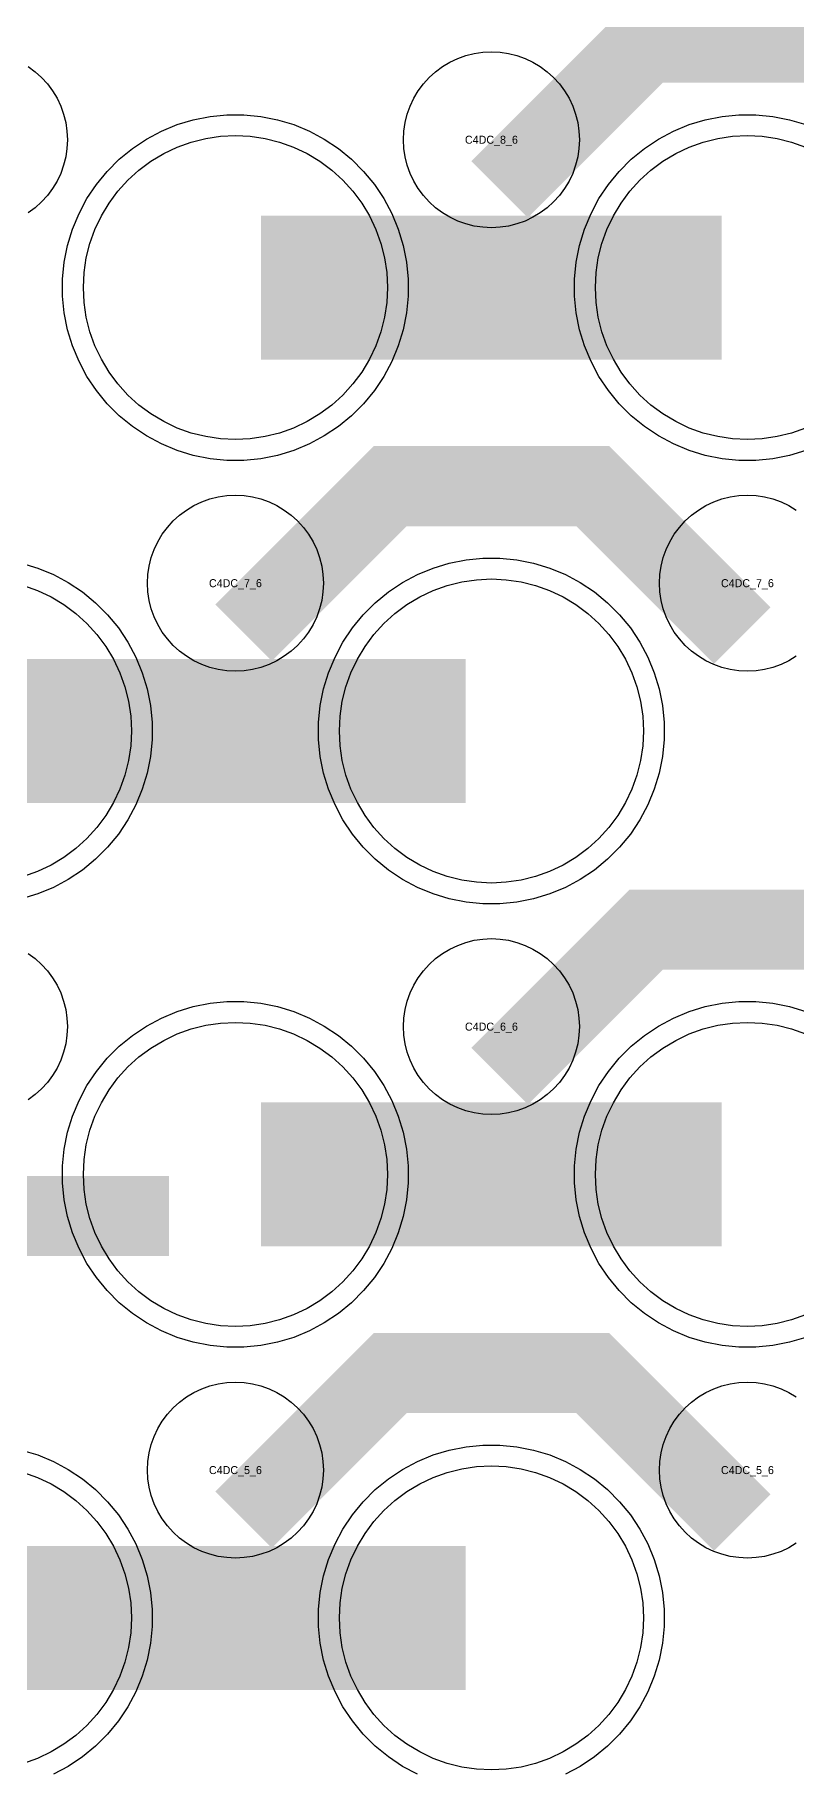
# Model space of a CAD drawing. Extents: x -11880 to 11880, y -14992 to 14992.
# Drawn here: x -10143 to -9905, y -14195 to -13652 of the extents above; entities that cross this region are included whole.
import ezdxf
from ezdxf.enums import TextEntityAlignment as Align

# ---------------------------------------------------------------- set-up
doc = ezdxf.new("R2010")
doc.units = 0
doc.header["$MEASUREMENT"] = 0
for name, color, linetype in [('GDS_775_DT_237', 138, 'CONTINUOUS'), ('RDL1_FS', 34, 'CONTINUOUS'), ('RDL_BS', 160, 'CONTINUOUS')]:
    doc.layers.add(name, color=color, linetype=linetype)

msp = doc.modelspace()

# ---------------------------------------------------------------- linework, layer by layer
at = {"layer": 'RDL1_FS', "color": 241, "true_color": 0xf7abae}
msp.add_lwpolyline([(-10080, -13778.559), (-10084.657, -13778.33), (-10089.268, -13777.646), (-10093.791, -13776.514), (-10098.181, -13774.942), (-10102.395, -13772.95), (-10106.395, -13770.552), (-10110.14, -13767.774), (-10113.594, -13764.644), (-10116.724, -13761.19), (-10119.502, -13757.445), (-10121.9, -13753.445), (-10123.892, -13749.231), (-10125.464, -13744.841), (-10126.596, -13740.318), (-10127.28, -13735.707), (-10127.509, -13731.05), (-10127.28, -13726.393), (-10126.596, -13721.782), (-10125.464, -13717.259), (-10123.892, -13712.869), (-10121.9, -13708.655), (-10119.502, -13704.655), (-10116.724, -13700.91), (-10113.594, -13697.456), (-10110.14, -13694.326), (-10106.395, -13691.548), (-10102.395, -13689.15), (-10098.181, -13687.158), (-10093.791, -13685.586), (-10089.268, -13684.454), (-10084.657, -13683.77), (-10080, -13683.541), (-10075.343, -13683.77), (-10070.732, -13684.454), (-10066.209, -13685.586), (-10061.819, -13687.158), (-10057.605, -13689.15), (-10053.605, -13691.548), (-10049.86, -13694.326), (-10046.406, -13697.456), (-10043.276, -13700.91), (-10040.498, -13704.655), (-10038.1, -13708.655), (-10036.108, -13712.869), (-10034.536, -13717.259), (-10033.404, -13721.782), (-10032.72, -13726.393), (-10032.491, -13731.05), (-10032.72, -13735.707), (-10033.404, -13740.318), (-10034.536, -13744.841), (-10036.108, -13749.231), (-10038.1, -13753.445), (-10040.498, -13757.445), (-10043.276, -13761.19), (-10046.406, -13764.644), (-10049.86, -13767.774), (-10053.605, -13770.552), (-10057.605, -13772.95), (-10061.819, -13774.942), (-10066.209, -13776.514), (-10070.732, -13777.646), (-10075.343, -13778.33)], close=True, dxfattribs=at)
msp.add_lwpolyline([(-9901.819, -13774.942), (-9906.209, -13776.514), (-9910.732, -13777.646), (-9915.343, -13778.33), (-9920, -13778.559), (-9924.657, -13778.33), (-9929.268, -13777.646), (-9933.791, -13776.514), (-9938.181, -13774.942), (-9942.395, -13772.95), (-9946.395, -13770.552), (-9950.14, -13767.774), (-9953.594, -13764.644), (-9956.724, -13761.19), (-9959.502, -13757.445), (-9961.9, -13753.445), (-9963.892, -13749.231), (-9965.464, -13744.841), (-9966.596, -13740.318), (-9967.28, -13735.707), (-9967.509, -13731.05), (-9967.28, -13726.393), (-9966.596, -13721.782), (-9965.464, -13717.259), (-9963.892, -13712.869), (-9961.9, -13708.655), (-9959.502, -13704.655), (-9956.724, -13700.91), (-9953.594, -13697.456), (-9950.14, -13694.326), (-9946.395, -13691.548), (-9942.395, -13689.15), (-9938.181, -13687.158), (-9933.791, -13685.586), (-9929.268, -13684.454), (-9924.657, -13683.77), (-9920, -13683.541), (-9915.343, -13683.77), (-9910.732, -13684.454), (-9906.209, -13685.586), (-9901.819, -13687.158)], dxfattribs=at)
for points in [[(-10071.998, -13731.05, 45, 45, 0), (-9999.998, -13731.05, 45, 45, 0)], [(-9999.998, -13731.05, 45, 45, 0), (-9927.998, -13731.05, 45, 45, 0)]]:
    msp.add_lwpolyline(points, format="xyseb", dxfattribs=at)
at = {"layer": 'RDL1_FS'}
for points in [[(-10146.209, -13824.151), (-10141.819, -13825.723), (-10137.605, -13827.715), (-10133.605, -13830.113), (-10129.86, -13832.891), (-10126.406, -13836.021), (-10123.276, -13839.475), (-10120.498, -13843.22), (-10118.1, -13847.22), (-10116.108, -13851.434), (-10114.536, -13855.824), (-10113.404, -13860.347), (-10112.72, -13864.958), (-10112.491, -13869.615), (-10112.72, -13874.272), (-10113.404, -13878.883), (-10114.536, -13883.406), (-10116.108, -13887.796), (-10118.1, -13892.01), (-10120.498, -13896.01), (-10123.276, -13899.755), (-10126.406, -13903.209), (-10129.86, -13906.339), (-10133.605, -13909.117), (-10137.605, -13911.515), (-10141.819, -13913.507), (-10146.209, -13915.079)], [(-9901.819, -14052.072), (-9906.209, -14053.644), (-9910.732, -14054.776), (-9915.343, -14055.46), (-9920, -14055.689), (-9924.657, -14055.46), (-9929.268, -14054.776), (-9933.791, -14053.644), (-9938.181, -14052.072), (-9942.395, -14050.08), (-9946.395, -14047.682), (-9950.14, -14044.904), (-9953.594, -14041.774), (-9956.724, -14038.32), (-9959.502, -14034.575), (-9961.9, -14030.575), (-9963.892, -14026.361), (-9965.464, -14021.971), (-9966.596, -14017.448), (-9967.28, -14012.837), (-9967.509, -14008.18), (-9967.28, -14003.523), (-9966.596, -13998.912), (-9965.464, -13994.389), (-9963.892, -13989.999), (-9961.9, -13985.785), (-9959.502, -13981.785), (-9956.724, -13978.04), (-9953.594, -13974.586), (-9950.14, -13971.456), (-9946.395, -13968.678), (-9942.395, -13966.28), (-9938.181, -13964.288), (-9933.791, -13962.716), (-9929.268, -13961.584), (-9924.657, -13960.9), (-9920, -13960.671), (-9915.343, -13960.9), (-9910.732, -13961.584), (-9906.209, -13962.716), (-9901.819, -13964.288)], [(-10146.209, -14101.281), (-10141.819, -14102.853), (-10137.605, -14104.845), (-10133.605, -14107.243), (-10129.86, -14110.021), (-10126.406, -14113.151), (-10123.276, -14116.605), (-10120.498, -14120.35), (-10118.1, -14124.35), (-10116.108, -14128.564), (-10114.536, -14132.954), (-10113.404, -14137.477), (-10112.72, -14142.088), (-10112.491, -14146.745), (-10112.72, -14151.402), (-10113.404, -14156.013), (-10114.536, -14160.536), (-10116.108, -14164.926), (-10118.1, -14169.14), (-10120.498, -14173.14), (-10123.276, -14176.885), (-10126.406, -14180.339), (-10129.86, -14183.469), (-10133.605, -14186.247), (-10137.605, -14188.645), (-10141.819, -14190.637), (-10146.209, -14192.209)]]:
    msp.add_lwpolyline(points, dxfattribs=at)
for points in [[(-10000, -13917.124), (-10004.657, -13916.895), (-10009.268, -13916.211), (-10013.791, -13915.079), (-10018.181, -13913.507), (-10022.395, -13911.515), (-10026.395, -13909.117), (-10030.14, -13906.339), (-10033.594, -13903.209), (-10036.724, -13899.755), (-10039.502, -13896.01), (-10041.9, -13892.01), (-10043.892, -13887.796), (-10045.464, -13883.406), (-10046.596, -13878.883), (-10047.28, -13874.272), (-10047.509, -13869.615), (-10047.28, -13864.958), (-10046.596, -13860.347), (-10045.464, -13855.824), (-10043.892, -13851.434), (-10041.9, -13847.22), (-10039.502, -13843.22), (-10036.724, -13839.475), (-10033.594, -13836.021), (-10030.14, -13832.891), (-10026.395, -13830.113), (-10022.395, -13827.715), (-10018.181, -13825.723), (-10013.791, -13824.151), (-10009.268, -13823.019), (-10004.657, -13822.335), (-10000, -13822.106), (-9995.343, -13822.335), (-9990.732, -13823.019), (-9986.209, -13824.151), (-9981.819, -13825.723), (-9977.605, -13827.715), (-9973.605, -13830.113), (-9969.86, -13832.891), (-9966.406, -13836.021), (-9963.276, -13839.475), (-9960.498, -13843.22), (-9958.1, -13847.22), (-9956.108, -13851.434), (-9954.536, -13855.824), (-9953.404, -13860.347), (-9952.72, -13864.958), (-9952.491, -13869.615), (-9952.72, -13874.272), (-9953.404, -13878.883), (-9954.536, -13883.406), (-9956.108, -13887.796), (-9958.1, -13892.01), (-9960.498, -13896.01), (-9963.276, -13899.755), (-9966.406, -13903.209), (-9969.86, -13906.339), (-9973.605, -13909.117), (-9977.605, -13911.515), (-9981.819, -13913.507), (-9986.209, -13915.079), (-9990.732, -13916.211), (-9995.343, -13916.895)], [(-10080, -14055.689), (-10084.657, -14055.46), (-10089.268, -14054.776), (-10093.791, -14053.644), (-10098.181, -14052.072), (-10102.395, -14050.08), (-10106.395, -14047.682), (-10110.14, -14044.904), (-10113.594, -14041.774), (-10116.724, -14038.32), (-10119.502, -14034.575), (-10121.9, -14030.575), (-10123.892, -14026.361), (-10125.464, -14021.971), (-10126.596, -14017.448), (-10127.28, -14012.837), (-10127.509, -14008.18), (-10127.28, -14003.523), (-10126.596, -13998.912), (-10125.464, -13994.389), (-10123.892, -13989.999), (-10121.9, -13985.785), (-10119.502, -13981.785), (-10116.724, -13978.04), (-10113.594, -13974.586), (-10110.14, -13971.456), (-10106.395, -13968.678), (-10102.395, -13966.28), (-10098.181, -13964.288), (-10093.791, -13962.716), (-10089.268, -13961.584), (-10084.657, -13960.9), (-10080, -13960.671), (-10075.343, -13960.9), (-10070.732, -13961.584), (-10066.209, -13962.716), (-10061.819, -13964.288), (-10057.605, -13966.28), (-10053.605, -13968.678), (-10049.86, -13971.456), (-10046.406, -13974.586), (-10043.276, -13978.04), (-10040.498, -13981.785), (-10038.1, -13985.785), (-10036.108, -13989.999), (-10034.536, -13994.389), (-10033.404, -13998.912), (-10032.72, -14003.523), (-10032.491, -14008.18), (-10032.72, -14012.837), (-10033.404, -14017.448), (-10034.536, -14021.971), (-10036.108, -14026.361), (-10038.1, -14030.575), (-10040.498, -14034.575), (-10043.276, -14038.32), (-10046.406, -14041.774), (-10049.86, -14044.904), (-10053.605, -14047.682), (-10057.605, -14050.08), (-10061.819, -14052.072), (-10066.209, -14053.644), (-10070.732, -14054.776), (-10075.343, -14055.46)], [(-10000, -14194.254), (-10004.657, -14194.025), (-10009.268, -14193.341), (-10013.791, -14192.209), (-10018.181, -14190.637), (-10022.395, -14188.645), (-10026.395, -14186.247), (-10030.14, -14183.469), (-10033.594, -14180.339), (-10036.724, -14176.885), (-10039.502, -14173.14), (-10041.9, -14169.14), (-10043.892, -14164.926), (-10045.464, -14160.536), (-10046.596, -14156.013), (-10047.28, -14151.402), (-10047.509, -14146.745), (-10047.28, -14142.088), (-10046.596, -14137.477), (-10045.464, -14132.954), (-10043.892, -14128.564), (-10041.9, -14124.35), (-10039.502, -14120.35), (-10036.724, -14116.605), (-10033.594, -14113.151), (-10030.14, -14110.021), (-10026.395, -14107.243), (-10022.395, -14104.845), (-10018.181, -14102.853), (-10013.791, -14101.281), (-10009.268, -14100.149), (-10004.657, -14099.465), (-10000, -14099.236), (-9995.343, -14099.465), (-9990.732, -14100.149), (-9986.209, -14101.281), (-9981.819, -14102.853), (-9977.605, -14104.845), (-9973.605, -14107.243), (-9969.86, -14110.021), (-9966.406, -14113.151), (-9963.276, -14116.605), (-9960.498, -14120.35), (-9958.1, -14124.35), (-9956.108, -14128.564), (-9954.536, -14132.954), (-9953.404, -14137.477), (-9952.72, -14142.088), (-9952.491, -14146.745), (-9952.72, -14151.402), (-9953.404, -14156.013), (-9954.536, -14160.536), (-9956.108, -14164.926), (-9958.1, -14169.14), (-9960.498, -14173.14), (-9963.276, -14176.885), (-9966.406, -14180.339), (-9969.86, -14183.469), (-9973.605, -14186.247), (-9977.605, -14188.645), (-9981.819, -14190.637), (-9986.209, -14192.209), (-9990.732, -14193.341), (-9995.343, -14194.025)]]:
    msp.add_lwpolyline(points, close=True, dxfattribs=at)
for points in [[(-10151.998, -13869.615, 45, 45, 0), (-10079.998, -13869.615, 45, 45, 0)], [(-10079.998, -13869.615, 45, 45, 0), (-10007.998, -13869.615, 45, 45, 0)], [(-10071.998, -14008.18, 45, 45, 0), (-9999.998, -14008.18, 45, 45, 0)], [(-9999.998, -14008.18, 45, 45, 0), (-9927.998, -14008.18, 45, 45, 0)], [(-10151.998, -14146.745, 45, 45, 0), (-10079.998, -14146.745, 45, 45, 0)], [(-10079.998, -14146.745, 45, 45, 0), (-10007.998, -14146.745, 45, 45, 0)]]:
    msp.add_lwpolyline(points, format="xyseb", dxfattribs=at)
at = {"layer": 'RDL_BS'}
for points in [[(-9997.438, -13700.364, 25, 25, 0), (-9951.623, -13654.549, 25, 25, 0), (-9918.07, -13654.549, 25, 25, 0)], [(-9841.599, -13701.263, 25, 25, 0), (-9888.313, -13654.549, 25, 25, 0), (-9918.071, -13654.549, 25, 25, 0)], [(-10077.438, -13838.929, 25, 25, 0), (-10031.623, -13793.114, 25, 25, 0), (-9998.07, -13793.114, 25, 25, 0)], [(-9921.599, -13839.828, 25, 25, 0), (-9968.313, -13793.114, 25, 25, 0), (-9998.071, -13793.114, 25, 25, 0)], [(-9997.438, -13977.494, 25, 25, 0), (-9951.623, -13931.679, 25, 25, 0), (-9918.07, -13931.679, 25, 25, 0)], [(-9841.599, -13978.393, 25, 25, 0), (-9888.313, -13931.679, 25, 25, 0), (-9918.071, -13931.679, 25, 25, 0)], [(-10209.984, -14021.193, 25, 25, 0), (-10100.719, -14021.193, 25, 25, 0)], [(-10077.438, -14116.059, 25, 25, 0), (-10031.623, -14070.244, 25, 25, 0), (-9998.07, -14070.244, 25, 25, 0)], [(-9921.599, -14116.958, 25, 25, 0), (-9968.313, -14070.244, 25, 25, 0), (-9998.071, -14070.244, 25, 25, 0)]]:
    msp.add_lwpolyline(points, format="xyseb", dxfattribs=at)
for points in [[(-10000, -13712.356), (-10002.693, -13712.224), (-10005.365, -13711.828), (-10007.984, -13711.171), (-10010.519, -13710.264), (-10012.956, -13709.112), (-10015.28, -13707.719), (-10017.443, -13706.116), (-10019.442, -13704.304), (-10021.254, -13702.305), (-10022.857, -13700.142), (-10024.25, -13697.818), (-10025.402, -13695.381), (-10026.309, -13692.846), (-10026.966, -13690.227), (-10027.362, -13687.555), (-10027.494, -13684.862), (-10027.362, -13682.169), (-10026.966, -13679.497), (-10026.309, -13676.878), (-10025.402, -13674.343), (-10024.25, -13671.906), (-10022.857, -13669.582), (-10021.254, -13667.419), (-10019.442, -13665.42), (-10017.443, -13663.608), (-10015.28, -13662.005), (-10012.956, -13660.612), (-10010.519, -13659.46), (-10007.984, -13658.553), (-10005.365, -13657.896), (-10002.693, -13657.5), (-10000, -13657.368), (-9997.307, -13657.5), (-9994.635, -13657.896), (-9992.016, -13658.553), (-9989.481, -13659.46), (-9987.044, -13660.612), (-9984.72, -13662.005), (-9982.557, -13663.608), (-9980.558, -13665.42), (-9978.746, -13667.419), (-9977.143, -13669.582), (-9975.75, -13671.906), (-9974.598, -13674.343), (-9973.691, -13676.878), (-9973.034, -13679.497), (-9972.638, -13682.169), (-9972.506, -13684.862), (-9972.638, -13687.555), (-9973.034, -13690.227), (-9973.691, -13692.846), (-9974.598, -13695.381), (-9975.75, -13697.818), (-9977.143, -13700.142), (-9978.746, -13702.305), (-9980.558, -13704.304), (-9982.557, -13706.116), (-9984.72, -13707.719), (-9987.044, -13709.112), (-9989.481, -13710.264), (-9992.016, -13711.171), (-9994.635, -13711.828), (-9997.307, -13712.224)], [(-10080, -13850.921), (-10082.693, -13850.789), (-10085.365, -13850.393), (-10087.984, -13849.736), (-10090.519, -13848.829), (-10092.956, -13847.677), (-10095.28, -13846.284), (-10097.443, -13844.681), (-10099.442, -13842.869), (-10101.254, -13840.87), (-10102.857, -13838.707), (-10104.25, -13836.383), (-10105.402, -13833.946), (-10106.309, -13831.411), (-10106.966, -13828.792), (-10107.362, -13826.12), (-10107.494, -13823.427), (-10107.362, -13820.734), (-10106.966, -13818.062), (-10106.309, -13815.443), (-10105.402, -13812.908), (-10104.25, -13810.471), (-10102.857, -13808.147), (-10101.254, -13805.984), (-10099.442, -13803.985), (-10097.443, -13802.173), (-10095.28, -13800.57), (-10092.956, -13799.177), (-10090.519, -13798.025), (-10087.984, -13797.118), (-10085.365, -13796.461), (-10082.693, -13796.065), (-10080, -13795.933), (-10077.307, -13796.065), (-10074.635, -13796.461), (-10072.016, -13797.118), (-10069.481, -13798.025), (-10067.044, -13799.177), (-10064.72, -13800.57), (-10062.557, -13802.173), (-10060.558, -13803.985), (-10058.746, -13805.984), (-10057.143, -13808.147), (-10055.75, -13810.471), (-10054.598, -13812.908), (-10053.691, -13815.443), (-10053.034, -13818.062), (-10052.638, -13820.734), (-10052.506, -13823.427), (-10052.638, -13826.12), (-10053.034, -13828.792), (-10053.691, -13831.411), (-10054.598, -13833.946), (-10055.75, -13836.383), (-10057.143, -13838.707), (-10058.746, -13840.87), (-10060.558, -13842.869), (-10062.557, -13844.681), (-10064.72, -13846.284), (-10067.044, -13847.677), (-10069.481, -13848.829), (-10072.016, -13849.736), (-10074.635, -13850.393), (-10077.307, -13850.789)], [(-10002.644, -13923.615), (-10007.938, -13923.098), (-10013.165, -13922.052), (-10018.205, -13920.521), (-10023.115, -13918.49), (-10027.777, -13915.998), (-10032.191, -13913.051), (-10036.292, -13909.689), (-10040.074, -13905.907), (-10043.436, -13901.806), (-10046.383, -13897.392), (-10048.875, -13892.73), (-10050.906, -13887.82), (-10052.437, -13882.78), (-10053.483, -13877.553), (-10054, -13872.259), (-10054, -13866.971), (-10053.483, -13861.677), (-10052.437, -13856.45), (-10050.906, -13851.41), (-10048.875, -13846.5), (-10046.383, -13841.838), (-10043.436, -13837.424), (-10040.074, -13833.323), (-10036.292, -13829.541), (-10032.191, -13826.179), (-10027.777, -13823.232), (-10023.115, -13820.74), (-10018.205, -13818.709), (-10013.165, -13817.178), (-10007.938, -13816.132), (-10002.644, -13815.615), (-9997.356, -13815.615), (-9992.062, -13816.132), (-9986.835, -13817.178), (-9981.795, -13818.709), (-9976.885, -13820.74), (-9972.223, -13823.232), (-9967.809, -13826.179), (-9963.708, -13829.541), (-9959.926, -13833.323), (-9956.564, -13837.424), (-9953.617, -13841.838), (-9951.125, -13846.5), (-9949.094, -13851.41), (-9947.563, -13856.45), (-9946.517, -13861.677), (-9946, -13866.971), (-9946, -13872.259), (-9946.517, -13877.553), (-9947.563, -13882.78), (-9949.094, -13887.82), (-9951.125, -13892.73), (-9953.617, -13897.392), (-9956.564, -13901.806), (-9959.926, -13905.907), (-9963.708, -13909.689), (-9967.809, -13913.051), (-9972.223, -13915.998), (-9976.885, -13918.49), (-9981.795, -13920.521), (-9986.835, -13922.052), (-9992.062, -13923.098), (-9997.356, -13923.615)], [(-10000, -13989.486), (-10002.693, -13989.354), (-10005.365, -13988.958), (-10007.984, -13988.301), (-10010.519, -13987.394), (-10012.956, -13986.242), (-10015.28, -13984.849), (-10017.443, -13983.246), (-10019.442, -13981.434), (-10021.254, -13979.435), (-10022.857, -13977.272), (-10024.25, -13974.948), (-10025.402, -13972.511), (-10026.309, -13969.976), (-10026.966, -13967.357), (-10027.362, -13964.685), (-10027.494, -13961.992), (-10027.362, -13959.299), (-10026.966, -13956.627), (-10026.309, -13954.008), (-10025.402, -13951.473), (-10024.25, -13949.036), (-10022.857, -13946.712), (-10021.254, -13944.549), (-10019.442, -13942.55), (-10017.443, -13940.738), (-10015.28, -13939.135), (-10012.956, -13937.742), (-10010.519, -13936.59), (-10007.984, -13935.683), (-10005.365, -13935.026), (-10002.693, -13934.63), (-10000, -13934.498), (-9997.307, -13934.63), (-9994.635, -13935.026), (-9992.016, -13935.683), (-9989.481, -13936.59), (-9987.044, -13937.742), (-9984.72, -13939.135), (-9982.557, -13940.738), (-9980.558, -13942.55), (-9978.746, -13944.549), (-9977.143, -13946.712), (-9975.75, -13949.036), (-9974.598, -13951.473), (-9973.691, -13954.008), (-9973.034, -13956.627), (-9972.638, -13959.299), (-9972.506, -13961.992), (-9972.638, -13964.685), (-9973.034, -13967.357), (-9973.691, -13969.976), (-9974.598, -13972.511), (-9975.75, -13974.948), (-9977.143, -13977.272), (-9978.746, -13979.435), (-9980.558, -13981.434), (-9982.557, -13983.246), (-9984.72, -13984.849), (-9987.044, -13986.242), (-9989.481, -13987.394), (-9992.016, -13988.301), (-9994.635, -13988.958), (-9997.307, -13989.354)], [(-10082.644, -14062.18), (-10087.938, -14061.663), (-10093.165, -14060.617), (-10098.205, -14059.086), (-10103.115, -14057.055), (-10107.777, -14054.563), (-10112.191, -14051.616), (-10116.292, -14048.254), (-10120.074, -14044.472), (-10123.436, -14040.371), (-10126.383, -14035.957), (-10128.875, -14031.295), (-10130.906, -14026.385), (-10132.437, -14021.345), (-10133.483, -14016.118), (-10134, -14010.824), (-10134, -14005.536), (-10133.483, -14000.242), (-10132.437, -13995.015), (-10130.906, -13989.975), (-10128.875, -13985.065), (-10126.383, -13980.403), (-10123.436, -13975.989), (-10120.074, -13971.888), (-10116.292, -13968.106), (-10112.191, -13964.744), (-10107.777, -13961.797), (-10103.115, -13959.305), (-10098.205, -13957.274), (-10093.165, -13955.743), (-10087.938, -13954.697), (-10082.644, -13954.18), (-10077.356, -13954.18), (-10072.062, -13954.697), (-10066.835, -13955.743), (-10061.795, -13957.274), (-10056.885, -13959.305), (-10052.223, -13961.797), (-10047.809, -13964.744), (-10043.708, -13968.106), (-10039.926, -13971.888), (-10036.564, -13975.989), (-10033.617, -13980.403), (-10031.125, -13985.065), (-10029.094, -13989.975), (-10027.563, -13995.015), (-10026.517, -14000.242), (-10026, -14005.536), (-10026, -14010.824), (-10026.517, -14016.118), (-10027.563, -14021.345), (-10029.094, -14026.385), (-10031.125, -14031.295), (-10033.617, -14035.957), (-10036.564, -14040.371), (-10039.926, -14044.472), (-10043.708, -14048.254), (-10047.809, -14051.616), (-10052.223, -14054.563), (-10056.885, -14057.055), (-10061.795, -14059.086), (-10066.835, -14060.617), (-10072.062, -14061.663), (-10077.356, -14062.18)], [(-10080, -14128.051), (-10082.693, -14127.919), (-10085.365, -14127.523), (-10087.984, -14126.866), (-10090.519, -14125.959), (-10092.956, -14124.807), (-10095.28, -14123.414), (-10097.443, -14121.811), (-10099.442, -14119.999), (-10101.254, -14118), (-10102.857, -14115.837), (-10104.25, -14113.513), (-10105.402, -14111.076), (-10106.309, -14108.541), (-10106.966, -14105.922), (-10107.362, -14103.25), (-10107.494, -14100.557), (-10107.362, -14097.864), (-10106.966, -14095.192), (-10106.309, -14092.573), (-10105.402, -14090.038), (-10104.25, -14087.601), (-10102.857, -14085.277), (-10101.254, -14083.114), (-10099.442, -14081.115), (-10097.443, -14079.303), (-10095.28, -14077.7), (-10092.956, -14076.307), (-10090.519, -14075.155), (-10087.984, -14074.248), (-10085.365, -14073.591), (-10082.693, -14073.195), (-10080, -14073.063), (-10077.307, -14073.195), (-10074.635, -14073.591), (-10072.016, -14074.248), (-10069.481, -14075.155), (-10067.044, -14076.307), (-10064.72, -14077.7), (-10062.557, -14079.303), (-10060.558, -14081.115), (-10058.746, -14083.114), (-10057.143, -14085.277), (-10055.75, -14087.601), (-10054.598, -14090.038), (-10053.691, -14092.573), (-10053.034, -14095.192), (-10052.638, -14097.864), (-10052.506, -14100.557), (-10052.638, -14103.25), (-10053.034, -14105.922), (-10053.691, -14108.541), (-10054.598, -14111.076), (-10055.75, -14113.513), (-10057.143, -14115.837), (-10058.746, -14118), (-10060.558, -14119.999), (-10062.557, -14121.811), (-10064.72, -14123.414), (-10067.044, -14124.807), (-10069.481, -14125.959), (-10072.016, -14126.866), (-10074.635, -14127.523), (-10077.307, -14127.919)]]:
    msp.add_lwpolyline(points, close=True, dxfattribs=at)
for points in [[(-10144.72, -13662.005), (-10142.557, -13663.608), (-10140.558, -13665.42), (-10138.746, -13667.419), (-10137.143, -13669.582), (-10135.75, -13671.906), (-10134.598, -13674.343), (-10133.691, -13676.878), (-10133.034, -13679.497), (-10132.638, -13682.169), (-10132.506, -13684.862), (-10132.638, -13687.555), (-10133.034, -13690.227), (-10133.691, -13692.846), (-10134.598, -13695.381), (-10135.75, -13697.818), (-10137.143, -13700.142), (-10138.746, -13702.305), (-10140.558, -13704.304), (-10142.557, -13706.116), (-10144.72, -13707.719)], [(-9904.72, -13846.284), (-9907.044, -13847.677), (-9909.481, -13848.829), (-9912.016, -13849.736), (-9914.635, -13850.393), (-9917.307, -13850.789), (-9920, -13850.921), (-9922.693, -13850.789), (-9925.365, -13850.393), (-9927.984, -13849.736), (-9930.519, -13848.829), (-9932.956, -13847.677), (-9935.28, -13846.284), (-9937.443, -13844.681), (-9939.442, -13842.869), (-9941.254, -13840.87), (-9942.857, -13838.707), (-9944.25, -13836.383), (-9945.402, -13833.946), (-9946.309, -13831.411), (-9946.966, -13828.792), (-9947.362, -13826.12), (-9947.494, -13823.427), (-9947.362, -13820.734), (-9946.966, -13818.062), (-9946.309, -13815.443), (-9945.402, -13812.908), (-9944.25, -13810.471), (-9942.857, -13808.147), (-9941.254, -13805.984), (-9939.442, -13803.985), (-9937.443, -13802.173), (-9935.28, -13800.57), (-9932.956, -13799.177), (-9930.519, -13798.025), (-9927.984, -13797.118), (-9925.365, -13796.461), (-9922.693, -13796.065), (-9920, -13795.933), (-9917.307, -13796.065), (-9914.635, -13796.461), (-9912.016, -13797.118), (-9909.481, -13798.025), (-9907.044, -13799.177), (-9904.72, -13800.57)], [(-10146.835, -13817.178), (-10141.795, -13818.709), (-10136.885, -13820.74), (-10132.223, -13823.232), (-10127.809, -13826.179), (-10123.708, -13829.541), (-10119.926, -13833.323), (-10116.564, -13837.424), (-10113.617, -13841.838), (-10111.125, -13846.5), (-10109.094, -13851.41), (-10107.563, -13856.45), (-10106.517, -13861.677), (-10106, -13866.971), (-10106, -13872.259), (-10106.517, -13877.553), (-10107.563, -13882.78), (-10109.094, -13887.82), (-10111.125, -13892.73), (-10113.617, -13897.392), (-10116.564, -13901.806), (-10119.926, -13905.907), (-10123.708, -13909.689), (-10127.809, -13913.051), (-10132.223, -13915.998), (-10136.885, -13918.49), (-10141.795, -13920.521), (-10146.835, -13922.052)], [(-10144.72, -13939.135), (-10142.557, -13940.738), (-10140.558, -13942.55), (-10138.746, -13944.549), (-10137.143, -13946.712), (-10135.75, -13949.036), (-10134.598, -13951.473), (-10133.691, -13954.008), (-10133.034, -13956.627), (-10132.638, -13959.299), (-10132.506, -13961.992), (-10132.638, -13964.685), (-10133.034, -13967.357), (-10133.691, -13969.976), (-10134.598, -13972.511), (-10135.75, -13974.948), (-10137.143, -13977.272), (-10138.746, -13979.435), (-10140.558, -13981.434), (-10142.557, -13983.246), (-10144.72, -13984.849)], [(-9901.795, -14059.086), (-9906.835, -14060.617), (-9912.062, -14061.663), (-9917.356, -14062.18), (-9922.644, -14062.18), (-9927.938, -14061.663), (-9933.165, -14060.617), (-9938.205, -14059.086), (-9943.115, -14057.055), (-9947.777, -14054.563), (-9952.191, -14051.616), (-9956.292, -14048.254), (-9960.074, -14044.472), (-9963.436, -14040.371), (-9966.383, -14035.957), (-9968.875, -14031.295), (-9970.906, -14026.385), (-9972.437, -14021.345), (-9973.483, -14016.118), (-9974, -14010.824), (-9974, -14005.536), (-9973.483, -14000.242), (-9972.437, -13995.015), (-9970.906, -13989.975), (-9968.875, -13985.065), (-9966.383, -13980.403), (-9963.436, -13975.989), (-9960.074, -13971.888), (-9956.292, -13968.106), (-9952.191, -13964.744), (-9947.777, -13961.797), (-9943.115, -13959.305), (-9938.205, -13957.274), (-9933.165, -13955.743), (-9927.938, -13954.697), (-9922.644, -13954.18), (-9917.356, -13954.18), (-9912.062, -13954.697), (-9906.835, -13955.743), (-9901.795, -13957.274)], [(-9904.72, -14123.414), (-9907.044, -14124.807), (-9909.481, -14125.959), (-9912.016, -14126.866), (-9914.635, -14127.523), (-9917.307, -14127.919), (-9920, -14128.051), (-9922.693, -14127.919), (-9925.365, -14127.523), (-9927.984, -14126.866), (-9930.519, -14125.959), (-9932.956, -14124.807), (-9935.28, -14123.414), (-9937.443, -14121.811), (-9939.442, -14119.999), (-9941.254, -14118), (-9942.857, -14115.837), (-9944.25, -14113.513), (-9945.402, -14111.076), (-9946.309, -14108.541), (-9946.966, -14105.922), (-9947.362, -14103.25), (-9947.494, -14100.557), (-9947.362, -14097.864), (-9946.966, -14095.192), (-9946.309, -14092.573), (-9945.402, -14090.038), (-9944.25, -14087.601), (-9942.857, -14085.277), (-9941.254, -14083.114), (-9939.442, -14081.115), (-9937.443, -14079.303), (-9935.28, -14077.7), (-9932.956, -14076.307), (-9930.519, -14075.155), (-9927.984, -14074.248), (-9925.365, -14073.591), (-9922.693, -14073.195), (-9920, -14073.063), (-9917.307, -14073.195), (-9914.635, -14073.591), (-9912.016, -14074.248), (-9909.481, -14075.155), (-9907.044, -14076.307), (-9904.72, -14077.7)], [(-10146.835, -14094.308), (-10141.795, -14095.839), (-10136.885, -14097.87), (-10132.223, -14100.362), (-10127.809, -14103.309), (-10123.708, -14106.671), (-10119.926, -14110.453), (-10116.564, -14114.554), (-10113.617, -14118.968), (-10111.125, -14123.63), (-10109.094, -14128.54), (-10107.563, -14133.58), (-10106.517, -14138.807), (-10106, -14144.101), (-10106, -14149.389), (-10106.517, -14154.683), (-10107.563, -14159.91), (-10109.094, -14164.95), (-10111.125, -14169.86), (-10113.617, -14174.522), (-10116.564, -14178.936), (-10119.926, -14183.037), (-10123.708, -14186.819), (-10127.809, -14190.181), (-10132.223, -14193.128), (-10136.885, -14195.62)], [(-10023.115, -14195.62), (-10027.777, -14193.128), (-10032.191, -14190.181), (-10036.292, -14186.819), (-10040.074, -14183.037), (-10043.436, -14178.936), (-10046.383, -14174.522), (-10048.875, -14169.86), (-10050.906, -14164.95), (-10052.437, -14159.91), (-10053.483, -14154.683), (-10054, -14149.389), (-10054, -14144.101), (-10053.483, -14138.807), (-10052.437, -14133.58), (-10050.906, -14128.54), (-10048.875, -14123.63), (-10046.383, -14118.968), (-10043.436, -14114.554), (-10040.074, -14110.453), (-10036.292, -14106.671), (-10032.191, -14103.309), (-10027.777, -14100.362), (-10023.115, -14097.87), (-10018.205, -14095.839), (-10013.165, -14094.308), (-10007.938, -14093.262), (-10002.644, -14092.745), (-9997.356, -14092.745), (-9992.062, -14093.262), (-9986.835, -14094.308), (-9981.795, -14095.839), (-9976.885, -14097.87), (-9972.223, -14100.362), (-9967.809, -14103.309), (-9963.708, -14106.671), (-9959.926, -14110.453), (-9956.564, -14114.554), (-9953.617, -14118.968), (-9951.125, -14123.63), (-9949.094, -14128.54), (-9947.563, -14133.58), (-9946.517, -14138.807), (-9946, -14144.101), (-9946, -14149.389), (-9946.517, -14154.683), (-9947.563, -14159.91), (-9949.094, -14164.95), (-9951.125, -14169.86), (-9953.617, -14174.522), (-9956.564, -14178.936), (-9959.926, -14183.037), (-9963.708, -14186.819), (-9967.809, -14190.181), (-9972.223, -14193.128), (-9976.885, -14195.62)]]:
    msp.add_lwpolyline(points, dxfattribs=at)
at = {"layer": 'RDL_BS', "color": 241, "true_color": 0xf7abae}
msp.add_lwpolyline([(-10082.644, -13785.05), (-10087.938, -13784.533), (-10093.165, -13783.487), (-10098.205, -13781.956), (-10103.115, -13779.925), (-10107.777, -13777.433), (-10112.191, -13774.486), (-10116.292, -13771.124), (-10120.074, -13767.342), (-10123.436, -13763.241), (-10126.383, -13758.827), (-10128.875, -13754.165), (-10130.906, -13749.255), (-10132.437, -13744.215), (-10133.483, -13738.988), (-10134, -13733.694), (-10134, -13728.406), (-10133.483, -13723.112), (-10132.437, -13717.885), (-10130.906, -13712.845), (-10128.875, -13707.935), (-10126.383, -13703.273), (-10123.436, -13698.859), (-10120.074, -13694.758), (-10116.292, -13690.976), (-10112.191, -13687.614), (-10107.777, -13684.667), (-10103.115, -13682.175), (-10098.205, -13680.144), (-10093.165, -13678.613), (-10087.938, -13677.567), (-10082.644, -13677.05), (-10077.356, -13677.05), (-10072.062, -13677.567), (-10066.835, -13678.613), (-10061.795, -13680.144), (-10056.885, -13682.175), (-10052.223, -13684.667), (-10047.809, -13687.614), (-10043.708, -13690.976), (-10039.926, -13694.758), (-10036.564, -13698.859), (-10033.617, -13703.273), (-10031.125, -13707.935), (-10029.094, -13712.845), (-10027.563, -13717.885), (-10026.517, -13723.112), (-10026, -13728.406), (-10026, -13733.694), (-10026.517, -13738.988), (-10027.563, -13744.215), (-10029.094, -13749.255), (-10031.125, -13754.165), (-10033.617, -13758.827), (-10036.564, -13763.241), (-10039.926, -13767.342), (-10043.708, -13771.124), (-10047.809, -13774.486), (-10052.223, -13777.433), (-10056.885, -13779.925), (-10061.795, -13781.956), (-10066.835, -13783.487), (-10072.062, -13784.533), (-10077.356, -13785.05)], close=True, dxfattribs=at)
msp.add_lwpolyline([(-9901.795, -13781.956), (-9906.835, -13783.487), (-9912.062, -13784.533), (-9917.356, -13785.05), (-9922.644, -13785.05), (-9927.938, -13784.533), (-9933.165, -13783.487), (-9938.205, -13781.956), (-9943.115, -13779.925), (-9947.777, -13777.433), (-9952.191, -13774.486), (-9956.292, -13771.124), (-9960.074, -13767.342), (-9963.436, -13763.241), (-9966.383, -13758.827), (-9968.875, -13754.165), (-9970.906, -13749.255), (-9972.437, -13744.215), (-9973.483, -13738.988), (-9974, -13733.694), (-9974, -13728.406), (-9973.483, -13723.112), (-9972.437, -13717.885), (-9970.906, -13712.845), (-9968.875, -13707.935), (-9966.383, -13703.273), (-9963.436, -13698.859), (-9960.074, -13694.758), (-9956.292, -13690.976), (-9952.191, -13687.614), (-9947.777, -13684.667), (-9943.115, -13682.175), (-9938.205, -13680.144), (-9933.165, -13678.613), (-9927.938, -13677.567), (-9922.644, -13677.05), (-9917.356, -13677.05), (-9912.062, -13677.567), (-9906.835, -13678.613), (-9901.795, -13680.144)], dxfattribs=at)

# ---------------------------------------------------------------- texts
at = {"layer": 'GDS_775_DT_237'}
for s, p in [('C4DC_8_6', (-10000, -13684.862)), ('C4DC_8_6', (-10000, -13684.862)), ('C4DC_7_6', (-10080, -13823.427)), ('C4DC_7_6', (-10080, -13823.427)), ('C4DC_7_6', (-9920, -13823.427)), ('C4DC_7_6', (-9920, -13823.427)), ('C4DC_6_6', (-10000, -13961.992)), ('C4DC_6_6', (-10000, -13961.992)), ('C4DC_5_6', (-10080, -14100.557)), ('C4DC_5_6', (-10080, -14100.557)), ('C4DC_5_6', (-9920, -14100.557)), ('C4DC_5_6', (-9920, -14100.557))]:
    msp.add_text(s, height=2.5, dxfattribs=at).set_placement(p, align=Align.MIDDLE_CENTER)

doc.saveas('drawing.dxf')
